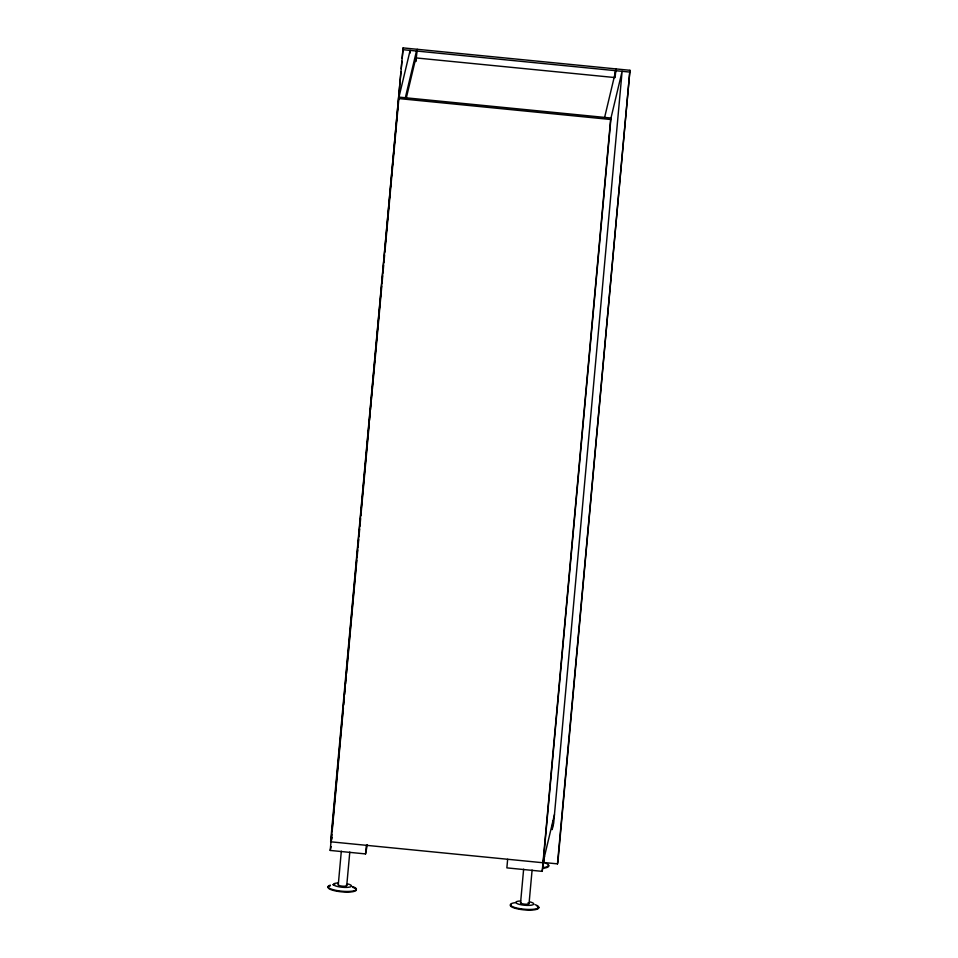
<?xml version="1.0" encoding="UTF-8"?>
<svg xmlns="http://www.w3.org/2000/svg" width="958" height="958" viewBox="0 0 958 958"><rect width="100%" height="100%" fill="white"/><g stroke="black" fill="none" stroke-linecap="round" stroke-linejoin="round"><path stroke-width="1.44" d="M543.33 862.475L557.472 863.865L557.891 862.104L629.945 70.293L403.114 47.9L330.642 841.483L331.061 839.711M367.333 844.633L365.549 853.925L330.211 850.441L400.959 71.718M401.222 68.736L401.905 61.3M402.168 58.318L403.114 47.9M331.336 840.382L331.887 834.43M332.151 831.448L343.407 707.818M343.683 704.837L344.353 697.388M344.629 694.418L345.299 686.97M345.575 683.988L346.257 676.54M346.521 673.558L356.831 560.358M357.094 557.376L357.777 549.928M358.053 546.946L358.723 539.498M358.999 536.528L359.669 529.079M359.945 526.098L360.627 518.649M360.891 515.667L369.297 423.316M369.572 420.346L370.243 412.898M370.518 409.916L371.201 402.468M371.464 399.486L372.147 392.038M372.411 389.056L373.093 381.619M373.369 378.638L374.039 371.189M374.315 368.207L374.997 360.759M375.261 357.777L381.775 286.286M382.038 283.305L382.721 275.856M382.984 272.874L383.667 265.426M383.942 262.456L384.613 255.008M384.888 252.026L398.983 97.117L610.976 118.038L543.33 861.314M328.055 887.228L328.115 886.569M409.844 53.373L410.12 50.403L398.636 98.554L610.629 119.487L622.113 71.323L553.676 823.197L552.155 829.628L552.934 821.018M338.27 884.737L341.323 851.171M415.533 61.456L416.479 51.025L405.342 97.74M415.88 61.48L417.257 49.289M346.736 885.623L349.79 852.057M365.549 853.925L366.327 845.315M507.656 859.266L506.866 867.876L542.204 871.361L544.515 856.332M520.577 902.735L523.631 869.169M529.044 903.622L532.097 870.044M538.624 908.016L538.683 907.358M542.204 871.361L610.629 119.487M614.856 76.616L615.814 68.892M615.204 76.652L615.743 70.7L604.618 117.415M548.575 866.271L548.635 865.613M557.472 863.865L629.945 70.293M406.408 97.548L415.856 57.911L615.12 77.586M332.019 837.555L331.001 841.831L542.982 862.751L554.466 814.599M330.211 850.441L331.133 846.585M402.695 49.66L629.526 72.054M543.845 862.487L543.797 862.332A9.089 2.096 5.2 0 0 543.617 861.769M528.038 902.819A4.263 0.982 5.2 0 1 525.583 904.208L524.481 904.136A4.263 0.982 5.2 0 1 520.805 902.508M535.091 904.675A14.214 3.269 5.2 0 1 534.013 909.214A14.214 3.269 5.2 0 1 514.015 907.238A14.214 3.269 5.2 0 1 515.105 902.699M537.115 906.22A14.214 3.269 5.2 0 1 525.583 909.992A14.214 3.269 5.2 0 1 511.045 904.448M529.75 901.849A9.089 2.096 5.2 0 1 531.415 905.178A9.089 2.096 5.2 0 1 517.571 903.813A9.089 2.096 5.2 0 1 520.709 900.951M346.329 885.084A4.263 0.982 5.2 0 1 343.275 886.222L342.162 886.138A4.263 0.982 5.2 0 1 338.497 884.509M352.784 886.677A14.214 3.269 5.2 0 1 352.58 891.096A14.214 3.269 5.2 0 1 333.516 889.79A14.214 3.269 5.2 0 1 330.39 885.144M332.797 884.701A14.214 3.269 5.2 0 1 334.773 884.533M356.029 889.144A14.214 3.269 5.2 0 1 339.575 891.623A14.214 3.269 5.2 0 1 330.33 885.815M352.724 887.347A14.214 3.269 5.2 0 1 354.807 888.234M347.443 883.851A9.089 2.096 5.2 0 1 349.107 887.192A9.089 2.096 5.2 0 1 335.252 885.827A9.089 2.096 5.2 0 1 338.402 882.953M545.042 862.93A14.214 3.269 5.2 0 1 543.952 867.469M548.287 865.397A14.214 3.269 5.2 0 1 543.893 868.14"/></g></svg>
